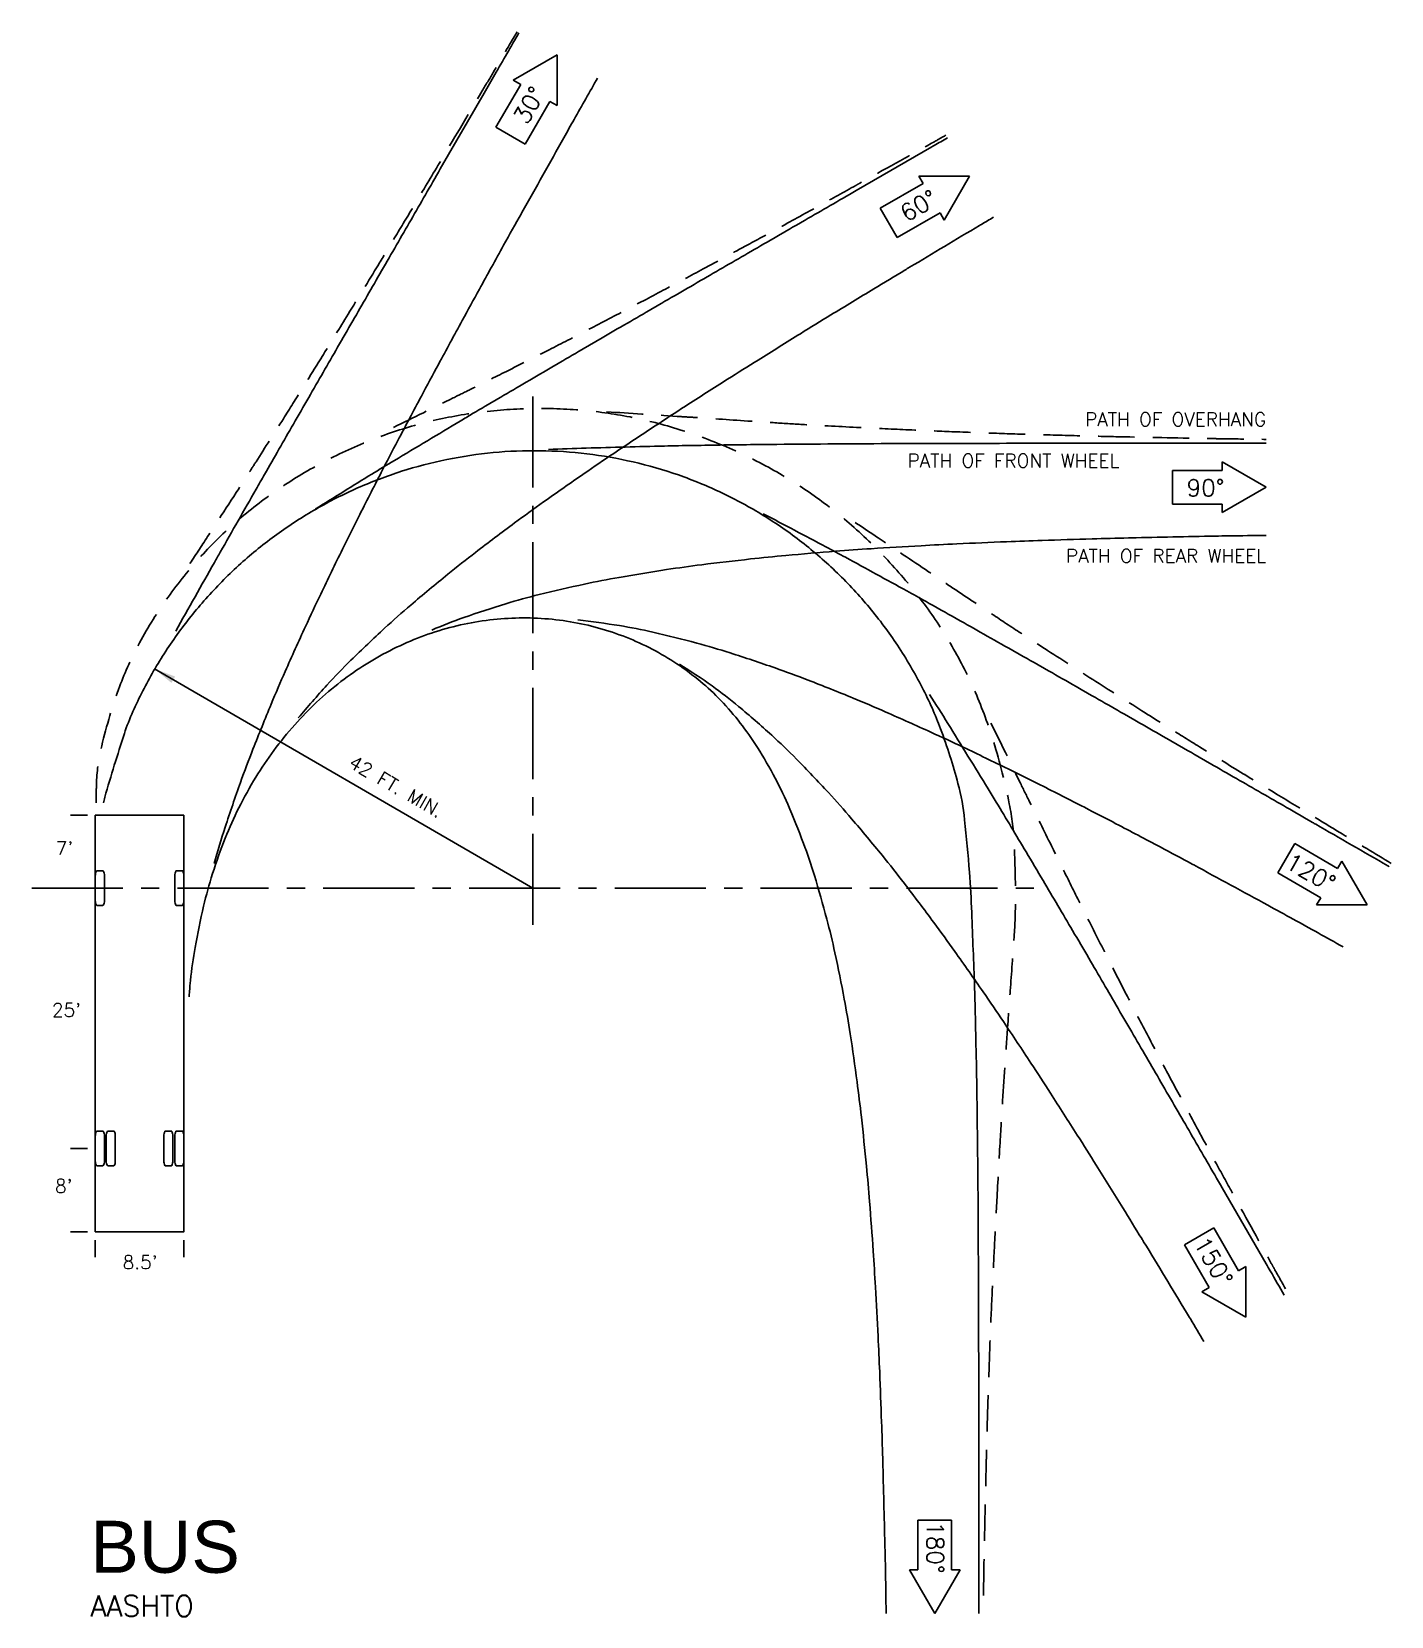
# Model space of a CAD drawing. Extents: x -48 to 82, y -70 to 82.
import ezdxf
from ezdxf.enums import TextEntityAlignment as Align

# ---------------------------------------------------------------- set-up
doc = ezdxf.new("R2010")
doc.units = 0
doc.header["$LTSCALE"] = 7
doc.header["$MEASUREMENT"] = 0
doc.linetypes.add('CENTER', pattern=[2, 1.25, -0.25, 0.25, -0.25])
doc.linetypes.add('DASHED', pattern=[0.75, 0.5, -0.25])
for name, color, linetype in [('DIMS', 1, 'CONTINUOUS'), ('OVERHANG', 2, 'DASHED'), ('TEXT', 4, 'CONTINUOUS'), ('VEHICLE', 7, 'CONTINUOUS'), ('WHEELS', 3, 'CONTINUOUS')]:
    doc.layers.add(name, color=color, linetype=linetype)
doc.styles.add('SANSSERIF', font='SAS_____.pfb', dxfattribs={"height": 2})
doc.styles.get("Standard").update_dxf_attribs({"font": 'ROMANS.shx', "height": 2})

msp = doc.modelspace()

# ---------------------------------------------------------------- linework, layer by layer
at = {"layer": 'DIMS', "linetype": 'CENTER'}
for p, q in [((0, -3.52), (0, 48.13)), ((-48.11, 0), (48.11, 0))]:
    msp.add_line(p, q, dxfattribs=at)
at = {"layer": 'DIMS'}
for p, q in [((-36.33, 21.07), (0, 0)), ((-42.76, 7), (-44.39, 7)), ((-42.76, -25), (-44.39, -25)), ((-42.76, -33), (-44.39, -33)), ((-42, -35.44), (-42, -33.81)), ((-33.5, -35.44), (-33.5, -33.81))]:
    msp.add_line(p, q, dxfattribs=at)
msp.add_solid([(-34.69, 19.71), (-34.34, 20.32), (-36.33, 21.07)], dxfattribs=at)
at = {"layer": 'OVERHANG', "flags": 128}
for points in [[(-32.92, 31.17, 0.004101), (-31.1, 33.93, 0.000223), (-27.28, 39.84, 0.001185), (-26.57, 40.95, 0.001222), (-23.94, 45.08, 0.001732), (-22.11, 48.01, 0.001057), (-20.1, 51.25, 0.000889), (-17.73, 55.11, 0.000581), (-14.82, 59.87, 0.001167), (-13.39, 62.24, 0.000655), (-11.46, 65.45, 0.000533), (-9.1, 69.4, 0.000292), (-9.04, 69.5, 0.000004), (-4.84, 76.57, 0.000993), (-3.81, 78.32, 0.00044), (-1.49, 82.25)], [(-13.37, 44.24, -0.000164), (-7.63, 47.08, 0.000536), (-5.88, 47.95, 0.001213), (-2.53, 49.63, 0.000987), (1.58, 51.71, 0.001668), (5.14, 53.54, 0.001531), (9, 55.55, 0.001214), (12.76, 57.54, 0.00126), (16.37, 59.47, 0.000848), (20.66, 61.79, 0.001191), (23.71, 63.45, 0.000656), (27.6, 65.59, 0.000745), (31.02, 67.48, 0.000415), (31.42, 67.71, 0.000025), (38.3, 71.54, 0.001005), (38.5, 71.65, 0.000164), (39.68, 72.32)], [(-41.93, 8.2, -0.00049), (-41.9, 9.71, -0.051805), (-41.47, 13.29, -0.031022), (-39.77, 19.07, -0.035108), (-37.9, 23.29, -0.031447), (-35.2, 27.68, -0.028256), (-32.02, 31.68, -0.030436), (-28.66, 35.02, -0.028315), (-24.79, 38.06, -0.027862), (-20.55, 40.68, -0.0273), (-15.94, 42.86, -0.028737), (-11.35, 44.44, -0.028569), (-6.56, 45.49, -0.027612), (-1.52, 46.01, -0.027078), (3.59, 45.98, -0.02832), (8.44, 45.42, -0.027776), (13.23, 44.3, -0.026947), (18.02, 42.62, -0.026637), (22.63, 40.42, -0.027854), (26.79, 37.84, -0.027551), (30.62, 34.85, -0.026018), (34.31, 31.25, -0.02694), (37.61, 27.28, -0.028739), (40.27, 23.22, -0.028594), (42.51, 18.79, -0.028041), (44.26, 14.04, -0.024617), (45.77, 8.09, -0.038856), (46.24, 4.23, -0.011396), (46.36, -1.11, -0.017044), (46.23, -4.68, -0.000709), (45.86, -9.88, 0.001172), (45.63, -13.02, 0.000104), (45.13, -20.44, 0.000846), (45.07, -21.35, 0.001628), (44.9, -24.1, 0.0008), (44.59, -29.68, 0.000808), (44.36, -34.07, 0.000897), (44.16, -38.02, 0.001603), (43.96, -42.41, 0.001791), (43.82, -46.35, 0.001082), (43.69, -50.17, 0.000913), (43.57, -54.68, 0.000598), (43.56, -54.88, 0.000014), (43.37, -63.02, 0.001867), (43.33, -65.08, 0.000836), (43.26, -69.68)], [(7.1, 45.75, -0.000061), (13.87, 45.31, -0.000262), (15.45, 45.21, -0.000266), (20.99, 44.84, 0.000527), (23.79, 44.66, 0.002509), (26.65, 44.49, 0.00131), (32.13, 44.2, 0.001207), (36.7, 43.99, 0.001458), (40.48, 43.83, 0.001178), (44.8, 43.67, 0.00127), (48.82, 43.55, 0.000765), (53.44, 43.42, 0.00095), (57.16, 43.33, 0.00064), (57.35, 43.33, 0.000015), (65.51, 43.17, 0.001356), (66.85, 43.15, 0.000509), (70.43, 43.1)], [(30.97, 35.12, -0.00134), (33.16, 33.65, -0.000297), (38.01, 30.39, 0.000689), (40.1, 28.99, 0.001165), (44.27, 26.21, 0.001742), (47.07, 24.36, 0.001722), (49.45, 22.82, 0.000885), (54.09, 19.84, 0.000744), (58.8, 16.84, 0.001503), (61.14, 15.37, 0.00141), (64.02, 13.58, 0.000964), (68.24, 10.98, 0.000565), (68.37, 10.9, 0.00001), (75.37, 6.64, 0.001697), (77.73, 5.21, 0.000849), (82.45, 2.38)], [(44.01, 15.84, -0.00023), (46.78, 10.18, 0.000706), (47.69, 8.34, 0.000293), (49.81, 4.07, 0.000388), (51.41, 0.85, 0.001256), (53.06, -2.46, 0.000998), (55.17, -6.62, 0.001673), (56.99, -10.18, 0.001539), (59, -14.04, 0.001218), (60.99, -17.8, 0.001265), (62.92, -21.41, 0.00085), (65.24, -25.71, 0.001201), (66.9, -28.75, 0.000652), (67.03, -28.98, 0.000021), (70.93, -36.05, 0.001128), (71.28, -36.68, 0.000322), (72.52, -38.89)]]:
    msp.add_lwpolyline(points, format="xyb", dxfattribs=at)
at = {"layer": 'TEXT'}
for p, q in [((-1.86, 77.59), (2.36, 80.03)), ((2.36, 75.15), (2.36, 80.03)), ((-3.53, 73.07), (-1.15, 77.18)), ((-1.15, 77.18), (-1.86, 77.59)), ((-0.72, 71.44), (1.66, 75.56)), ((1.66, 75.56), (2.36, 75.15)), ((-3.53, 73.07), (-0.72, 71.44)), ((33.37, 65.3), (37.49, 67.68)), ((37.49, 67.68), (37.09, 68.38)), ((37.09, 68.38), (41.96, 68.38)), ((39.52, 64.16), (41.96, 68.38)), ((33.37, 65.3), (35, 62.48)), ((35, 62.48), (39.12, 64.86)), ((39.12, 64.86), (39.52, 64.16)), ((61.45, 40.12), (61.45, 36.87)), ((61.45, 40.12), (66.21, 40.12)), ((66.21, 40.12), (66.21, 40.93)), ((66.21, 40.93), (70.43, 38.5)), ((66.21, 36.06), (70.43, 38.5)), ((61.45, 36.87), (66.21, 36.87)), ((66.21, 36.87), (66.21, 36.06)), ((73.18, 4.28), (71.55, 1.46)), ((73.18, 4.28), (77.3, 1.9)), ((77.3, 1.9), (77.7, 2.6)), ((77.7, 2.6), (80.14, -1.62)), ((71.55, 1.46), (75.67, -0.92)), ((75.67, -0.92), (75.26, -1.62)), ((75.26, -1.62), (80.14, -1.62)), ((65.41, -32.63), (62.6, -34.26)), ((65.41, -32.63), (67.79, -36.75)), ((62.6, -34.26), (64.97, -38.37)), ((67.79, -36.75), (68.49, -36.34)), ((68.49, -36.34), (68.49, -41.22)), ((64.97, -38.37), (64.27, -38.78)), ((64.27, -38.78), (68.49, -41.22)), ((40.23, -60.71), (36.98, -60.71)), ((36.98, -60.71), (36.98, -65.46)), ((40.23, -60.71), (40.23, -65.46)), ((36.98, -65.46), (36.17, -65.46)), ((36.17, -65.46), (38.61, -69.68)), ((41.05, -65.46), (38.61, -69.68)), ((40.23, -65.46), (41.05, -65.46))]:
    msp.add_line(p, q, dxfattribs=at)
at = {"layer": 'VEHICLE'}
msp.add_lwpolyline([(-33.5, 7), (-33.5, -33), (-42, -33), (-42, 7)], close=True, dxfattribs=at)
for points in [[(-41.13, -1.2, -0.14), (-41.24, -1.65, -0.24), (-41.3, -1.67), (-41.83, -1.67, -0.24), (-41.89, -1.65, -0.14), (-42, -1.2), (-42, 1.2, -0.14), (-41.89, 1.65, -0.24), (-41.83, 1.67), (-41.3, 1.67, -0.24), (-41.24, 1.65, -0.14), (-41.13, 1.2)], [(-33.5, -1.2, -0.14), (-33.61, -1.65, -0.24), (-33.67, -1.67), (-34.2, -1.67, -0.24), (-34.26, -1.65, -0.14), (-34.37, -1.2), (-34.37, 1.2, -0.14), (-34.26, 1.65, -0.24), (-34.2, 1.67), (-33.67, 1.67, -0.24), (-33.61, 1.65, -0.14), (-33.5, 1.2)], [(-42, -23.8, -0.14), (-41.89, -23.35, -0.24), (-41.83, -23.33), (-41.3, -23.33, -0.24), (-41.24, -23.35, -0.14), (-41.13, -23.8), (-41.13, -26.2, -0.14), (-41.24, -26.65, -0.24), (-41.3, -26.67), (-41.83, -26.67, -0.24), (-41.89, -26.65, -0.14), (-42, -26.2)], [(-40.95, -23.8, -0.14), (-40.84, -23.35, -0.24), (-40.78, -23.33), (-40.25, -23.33, -0.24), (-40.19, -23.35, -0.14), (-40.08, -23.8), (-40.08, -26.2, -0.14), (-40.19, -26.65, -0.24), (-40.25, -26.67), (-40.78, -26.67, -0.24), (-40.84, -26.65, -0.14), (-40.95, -26.2)], [(-35.42, -23.8, -0.14), (-35.32, -23.35, -0.24), (-35.26, -23.33), (-34.72, -23.33, -0.24), (-34.66, -23.35, -0.14), (-34.56, -23.8), (-34.56, -26.2, -0.14), (-34.66, -26.65, -0.24), (-34.72, -26.67), (-35.26, -26.67, -0.24), (-35.32, -26.65, -0.14), (-35.42, -26.2)], [(-34.37, -23.8, -0.14), (-34.26, -23.35, -0.24), (-34.2, -23.33), (-33.67, -23.33, -0.24), (-33.61, -23.35, -0.14), (-33.5, -23.8), (-33.5, -26.2, -0.14), (-33.61, -26.65, -0.24), (-33.67, -26.67), (-34.2, -26.67, -0.24), (-34.26, -26.65, -0.14), (-34.37, -26.2)]]:
    msp.add_lwpolyline(points, format="xyb", close=True, dxfattribs=at)
at = {"layer": 'WHEELS', "flags": 128}
for points in [[(-34.28, 24.69, -0.000166), (-30.57, 31.27, -0.001103), (-30.01, 32.26, -0.000119), (-26.56, 38.31, -0.00051), (-25.75, 39.73, -0.000142), (-22.98, 44.57, -0.00027), (-21.51, 47.12, -0.000073), (-18.73, 51.95, -0.000141), (-17.28, 54.47, -0.000038), (-14.51, 59.29, -0.000073), (-13.07, 61.78, -0.00002), (-10.3, 66.59, -0.000038), (-8.87, 69.07), (-4.67, 76.34, -0.000025), (-3.64, 78.13, -0.000011), (-1.32, 82.15)], [(-30.58, 2.37, -0.011515), (-29.53, 5.86, -0.006267), (-28.06, 10.16, -0.008395), (-26.86, 13.35, -0.004436), (-25.11, 17.68, -0.006063), (-23.77, 20.82, -0.003165), (-21.82, 25.13, -0.004363), (-20.36, 28.24, -0.002263), (-18.27, 32.54, -0.003134), (-16.73, 35.63, -0.001619), (-14.55, 39.91, -0.002252), (-12.95, 42.98, -0.001156), (-10.69, 47.25, -0.001613), (-9.05, 50.3, -0.00082), (-6.77, 54.51, -0.001146), (-5.12, 57.52, -0.000601), (-2.79, 61.75, -0.00083), (-1.09, 64.8, -0.00043), (-1.03, 64.9, -0.000006), (2.99, 72.07, -0.000897), (3.98, 73.83, -0.000398), (6.23, 77.8)], [(-20.85, 36.42, -0.001151), (-15.45, 39.76, -0.002887), (-13.28, 41.07, -0.000253), (-6.95, 44.86, -0.001355), (-5.77, 45.57, -0.000406), (-0.95, 48.4, -0.000742), (1.69, 49.95, -0.000211), (6.51, 52.77, -0.000396), (9.09, 54.26, -0.000109), (13.91, 57.06, -0.000208), (16.44, 58.53, -0.000056), (21.26, 61.32, -0.000108), (23.76, 62.77, -0.000029), (28.57, 65.55, -0.000056), (31.06, 66.99), (38.33, 71.19, -0.000037), (38.55, 71.32, -0.000006), (39.84, 72.06)], [(-22.51, 16.34, -0.011032), (-19.76, 19.49, -0.013899), (-17.45, 21.89, -0.007666), (-14.22, 24.96, -0.010174), (-11.71, 27.19, -0.005438), (-8.16, 30.14, -0.007373), (-5.49, 32.25, -0.003874), (-1.74, 35.07, -0.005316), (1.04, 37.09, -0.002767), (4.93, 39.81, -0.003822), (7.78, 41.75, -0.001979), (11.77, 44.4, -0.002747), (14.66, 46.29, -0.001413), (18.72, 48.88, -0.001969), (21.65, 50.72, -0.001003), (25.72, 53.25, -0.0014), (28.64, 55.05, -0.000733), (32.76, 57.56, -0.001014), (35.75, 59.36, -0.000524), (36.2, 59.63, -0.000035), (42.9, 63.64, -0.001067), (43.09, 63.75, -0.000174), (44.24, 64.43)], [(1.51, 42.13, -0.005352), (5.14, 42.26, -0.000412), (12.65, 42.46, -0.002286), (14, 42.49, -0.000638), (19.8, 42.58, -0.001257), (22.74, 42.61, -0.000374), (28.33, 42.66, -0.000686), (31.37, 42.68, -0.000194), (36.96, 42.7, -0.000365), (39.93, 42.71, -0.0001), (45.51, 42.72, -0.000191), (48.43, 42.73, -0.000052), (53.99, 42.73, -0.0001), (56.88, 42.74), (65.3, 42.74, -0.000065), (66.71, 42.74, -0.000025), (70.43, 42.74)], [(-41.23, 8.2, -0.007359), (-41.09, 8.72, -0.0091), (-39.21, 14.85, -0.025818), (-38.39, 16.96, -0.026111), (-36.4, 20.86, -0.025802), (-33.98, 24.57, -0.026375), (-31.2, 28, -0.026016), (-28.04, 31.17, -0.026578), (-24.58, 33.97, -0.026265), (-20.8, 36.41, -0.026736), (-16.81, 38.43, -0.026487), (-12.6, 40.03, -0.026859), (-8.26, 41.16, -0.026668), (-3.79, 41.83, -0.026956), (0.7, 42.01, -0.02681), (5.21, 41.71, -0.027031), (9.65, 40.93, -0.026921), (13.99, 39.68, -0.02709), (18.16, 37.96, -0.027006), (22.14, 35.8, -0.027136), (25.84, 33.23, -0.027072), (29.26, 30.26, -0.027172), (32.33, 26.95, -0.027123), (35.03, 23.32, -0.027199), (37.41, 19.26, -0.029534), (39.17, 15.29, -0.02485), (40.84, 10.05, -0.038606), (41.48, 6.56, -0.007029), (41.94, 1.52, -0.009155), (42.16, -2.35, -0.000814), (42.43, -9.5, -0.003283), (42.48, -11.28, -0.000755), (42.62, -17.45, -0.001771), (42.66, -20.08, -0.000553), (42.73, -25.65, -0.000989), (42.76, -28.76, -0.000288), (42.79, -34.34, -0.000534), (42.8, -37.35, -0.000149), (42.82, -42.93, -0.000282), (42.83, -45.87, -0.000077), (42.84, -51.44, -0.000148), (42.84, -54.34), (42.85, -62.77, -0.000097), (42.85, -64.92, -0.000044), (42.85, -69.68)], [(22.14, 35.95, -0.001111), (28.16, 32.78, -0.003531), (30.05, 31.77, -0.000564), (35.93, 28.54, -0.001797), (37.77, 27.52, -0.000561), (42.64, 24.79, -0.001004), (45.35, 23.25, -0.000292), (50.21, 20.49, -0.000542), (52.83, 18.99, -0.000151), (57.67, 16.22, -0.000287), (60.23, 14.75, -0.000078), (65.06, 11.97, -0.00015), (67.58, 10.52, -0.00004), (72.4, 7.75, -0.000078), (74.89, 6.31, -0.000021), (75.2, 6.13, -0.000001), (82.11, 2.15, -0.00005), (82.11, 2.14, -0.000001), (82.26, 2.06)], [(-9.67, 24.79, -0.01794), (-6.61, 25.99, -0.010434), (-2.58, 27.31, -0.013366), (0.62, 28.19, -0.007334), (4.99, 29.2, -0.009768), (8.3, 29.84, -0.005206), (12.86, 30.59, -0.007073), (16.23, 31.06, -0.00371), (20.91, 31.61, -0.005097), (24.32, 31.95, -0.00265), (29.07, 32.35, -0.003669), (32.5, 32.6, -0.001891), (37.29, 32.89, -0.002631), (40.74, 33.06, -0.001339), (45.51, 33.27, -0.00187), (48.92, 33.39, -0.000979), (53.73, 33.54, -0.001353), (57.21, 33.63, -0.000701), (57.44, 33.64, -0.00002), (65.51, 33.81, -0.001453), (66.86, 33.83, -0.000548), (70.43, 33.88)], [(-32.99, -10.44, -0.000104), (-32.96, -9.92, -0.008339), (-32.86, -8.86, -0.017568), (-32.42, -5.7, -0.01386), (-31.6, -1.73, -0.019728), (-30.74, 1.39, -0.017607), (-29.52, 4.81, -0.021435), (-28.22, 7.7, -0.020208), (-26.59, 10.65, -0.022759), (-24.86, 13.21, -0.022048), (-22.85, 15.69, -0.023782), (-20.75, 17.85, -0.023372), (-18.41, 19.84, -0.024573), (-15.99, 21.52, -0.024338), (-13.39, 22.97, -0.025184), (-10.74, 24.13, -0.025052), (-7.97, 25.02, -0.025657), (-5.19, 25.61, -0.025584), (-2.35, 25.91, -0.026024), (0.46, 25.92, -0.025985), (3.26, 25.64, -0.026308), (5.99, 25.07, -0.026289), (8.64, 24.22, -0.026529), (11.17, 23.1, -0.026563), (13.56, 21.73, -0.026657), (15.85, 20.06, -0.028483), (17.82, 18.28, -0.024874), (19.72, 16.13, -0.025756), (21.34, 13.88, -0.019409), (23.1, 10.91, -0.021105), (24.49, 8.05, -0.012887), (26, 4.3, -0.015986), (27.05, 1.22, -0.00903), (28.24, -2.97, -0.011795), (29.02, -6.21, -0.006388), (29.92, -10.66, -0.008585), (30.49, -13.99, -0.004545), (31.15, -18.6, -0.006204), (31.56, -21.99, -0.003244), (32.05, -26.69, -0.004473), (32.35, -30.11, -0.002314), (32.7, -34.87, -0.003211), (32.91, -38.31, -0.001641), (33.16, -43.06, -0.002284), (33.32, -46.47, -0.001203), (33.5, -51.27, -0.001658), (33.61, -54.76, -0.000859), (33.62, -54.97, -0.000023), (33.82, -63.07, -0.001781), (33.87, -65.12, -0.000799), (33.94, -69.68)], [(4.34, 25.76, -0.013015), (8.33, 25.21, -0.016119), (11.53, 24.59, -0.009112), (15.75, 23.53, -0.011894), (18.95, 22.59, -0.006442), (23.27, 21.15, -0.008656), (26.44, 19.98, -0.004581), (30.77, 18.25, -0.006254), (33.91, 16.91, -0.003268), (38.23, 14.98, -0.004508), (41.35, 13.53, -0.00233), (45.65, 11.45, -0.003236), (48.74, 9.92, -0.00165), (52.98, 7.76, -0.002301), (56.01, 6.19, -0.001205), (60.26, 3.95, -0.001665), (63.33, 2.31, -0.000863), (63.48, 2.23, -0.000018), (70.61, -1.65, -0.001794), (73.03, -2.98, -0.000903), (77.82, -5.64)], [(14.09, 21.51, -0.015893), (17.23, 19.42, -0.018669), (19.77, 17.45, -0.010928), (22.95, 14.69, -0.013937), (25.32, 12.4, -0.00769), (28.4, 9.17, -0.010203), (30.63, 6.66, -0.005454), (33.58, 3.12, -0.007395), (35.69, 0.45, -0.003886), (38.52, -3.31, -0.005332), (40.53, -6.08, -0.002775), (43.26, -9.97, -0.003839), (45.2, -12.82, -0.001979), (47.85, -16.81, -0.002754), (49.73, -19.7, -0.001401), (52.3, -23.72, -0.001956), (54.12, -26.61, -0.001025), (56.66, -30.7, -0.001416), (58.48, -33.66, -0.000734), (58.67, -33.97, -0.000033), (62.79, -40.76, -0.001509), (63.16, -41.38, -0.000434), (64.46, -43.55)], [(38.12, 18.59, -0.004791), (39.87, 15.81, -0.000492), (43.73, 9.55, -0.002371), (44.52, 8.25, -0.000784), (47.38, 3.48, -0.001362), (49.01, 0.73, -0.000409), (51.85, -4.08, -0.000746), (53.4, -6.72, -0.000212), (56.21, -11.55, -0.000398), (57.71, -14.12, -0.00011), (60.51, -18.95, -0.000209), (61.98, -21.48, -0.000057), (64.77, -26.3, -0.000109), (66.22, -28.8), (70.44, -36.09, -0.000071), (70.83, -36.77, -0.000021), (72.17, -39.09)]]:
    msp.add_lwpolyline(points, format="xyb", dxfattribs=at)

# ---------------------------------------------------------------- texts
at = {"layer": 'TEXT'}
for s, height, rotation, p in [('30%%d', 1.625, 60, (-0.54, 73.23)), ('60%%d', 1.625, 30, (35.9, 63.93)), ('42 FT. MIN.', 1.3, 330, (-17.79, 11.7)), ('120%%d', 1.625, 330, (72.14, 2.05)), ('150%%d', 1.625, 300, (63.41, -34.09)), ('180%%d', 1.625, 270, (37.85, -60.82))]:
    msp.add_text(s, height=height, rotation=rotation, dxfattribs=at).set_placement(p)
for s, p in [('PATH OF OVERHANG', (70.43, 44.37)), ('PATH OF FRONT WHEEL', (56.33, 40.4)), ('PATH OF REAR WHEEL', (70.43, 31.26)), ("7'", (-44.13, 3.19)), ("25'", (-43.38, -12.36)), ("8'", (-44.2, -29.26)), ("8.5'", (-36.03, -36.58))]:
    msp.add_text(s, height=1.3, dxfattribs=at).set_placement(p, align=Align.RIGHT)
for s, height, p in [('90%%d', 1.625, (62.8, 37.63)), ('AASHTO', 2, (-42.48, -69.94))]:
    msp.add_text(s, height=height, dxfattribs=at).set_placement(p)
at = {"layer": 'TEXT', "style": 'SANSSERIF'}
msp.add_text('BUS', height=5, dxfattribs=at).set_placement((-42.48, -65.76))

doc.saveas('drawing.dxf')
